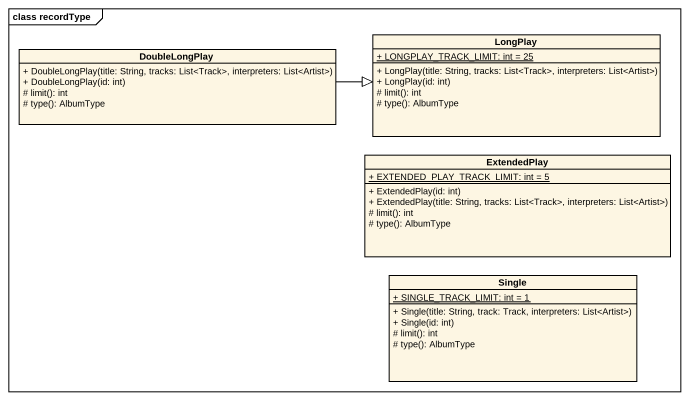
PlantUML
@startuml
mainframe class recordType
hide circle
hide empty members
skinparam classAttributeIconSize 0
class DoubleLongPlay {
  + DoubleLongPlay(title: String, tracks: List<Track>, interpreters: List<Artist>)
  + DoubleLongPlay(id: int)
  # limit(): int
  # type(): AlbumType
}
class LongPlay {
  {static} + LONGPLAY_TRACK_LIMIT: int = 25
  + LongPlay(title: String, tracks: List<Track>, interpreters: List<Artist>)
  + LongPlay(id: int)
  # limit(): int
  # type(): AlbumType
}
class ExtendedPlay {
  {static} + EXTENDED_PLAY_TRACK_LIMIT: int = 5
  + ExtendedPlay(id: int)
  + ExtendedPlay(title: String, tracks: List<Track>, interpreters: List<Artist>)
  # limit(): int
  # type(): AlbumType
}
class Single {
  {static} + SINGLE_TRACK_LIMIT: int = 1
  + Single(title: String, track: Track, interpreters: List<Artist>)
  + Single(id: int)
  # limit(): int
  # type(): AlbumType
}
DoubleLongPlay -right-|> LongPlay
@enduml
